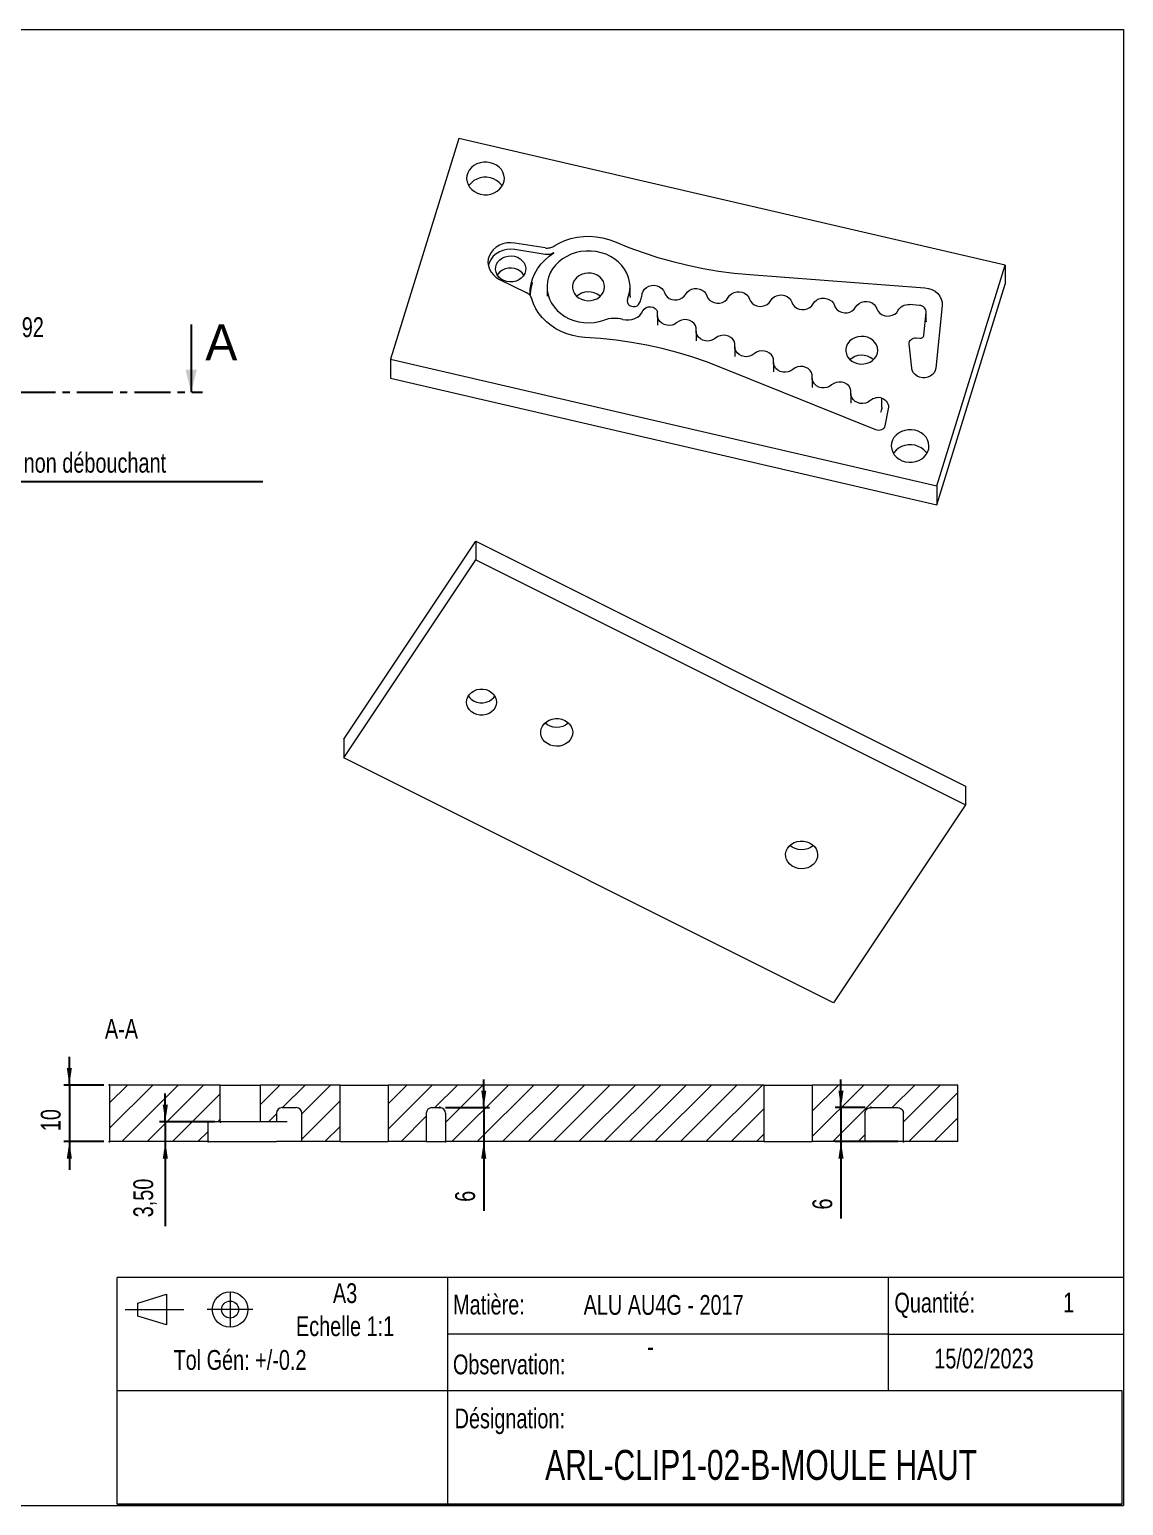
# Model space of a CAD drawing. Extents: x 12 to 408, y 18 to 282.
# Drawn here: x 214.6 to 408, y 18 to 279 of the extents above; entities that cross this region are included whole.
import ezdxf

# ---------------------------------------------------------------- set-up
doc = ezdxf.new("R2010")
doc.units = 0
doc.header["$MEASUREMENT"] = 0
doc.header["$PDSIZE"] = -1
doc.linetypes.add('CENTER', pattern=[10.16, 6.35, -1.27, 1.27, -1.27])
doc.linetypes.add('CENTERX2', pattern=[20.32, 12.7, -2.54, 2.54, -2.54])
doc.styles.add('SLDTEXTSTYLE0', font='txt', dxfattribs={"width": 0.75})
doc.dimstyles.new('SLDDIMSTYLE1', dxfattribs={"dimtxt": 3.5, "dimasz": 3, "dimexe": 1, "dimexo": 0.0625, "dimgap": 0.875, "dimtad": 0, "dimtih": 1, "dimtoh": 1, "dimzin": 12, "dimdsep": 46, "dimtxsty": 'Standard', "dimblk1": 'NONE', "dimblk2": 'NONE', "dimsah": 1, "dimcen": 0.09, "dimclrd": 255, "dimclre": 255, "dimclrt": 255, "dimadec": 0, "dimazin": 0, "dimtfac": 1, "dimtdec": 4, "dimtofl": 0, "dimtmove": 0, "dimatfit": 3, "dimfxl": 1, "dimtolj": 1, "dimtzin": 12, "dimarcsym": 0})
doc.dimstyles.new('SLDDIMSTYLE2', dxfattribs={"dimtxt": 3.5, "dimasz": 3, "dimexe": 1, "dimexo": 0.0625, "dimgap": 0.875, "dimtad": 0, "dimtih": 1, "dimtoh": 1, "dimzin": 12, "dimdsep": 46, "dimtxsty": 'Standard', "dimsah": 1, "dimcen": 0.09, "dimclrd": 255, "dimclre": 255, "dimclrt": 255, "dimadec": 0, "dimazin": 0, "dimtfac": 1, "dimtdec": 4, "dimtmove": 0, "dimatfit": 3, "dimfxl": 1, "dimtolj": 1, "dimtzin": 12, "dimarcsym": 0})
doc.dimstyles.new('SLDDIMSTYLE4', dxfattribs={"dimtxt": 3.5, "dimasz": 3, "dimexe": 1, "dimexo": 0.0625, "dimgap": 0.875, "dimtad": 0, "dimtih": 1, "dimtoh": 1, "dimzin": 12, "dimdsep": 46, "dimtxsty": 'Standard', "dimsah": 1, "dimcen": 0.09, "dimclrd": 255, "dimclre": 255, "dimclrt": 255, "dimadec": 0, "dimazin": 0, "dimtfac": 1, "dimtdec": 4, "dimtofl": 0, "dimtmove": 0, "dimatfit": 3, "dimfxl": 1, "dimtolj": 1, "dimtzin": 12, "dimarcsym": 0})

# ---------------------------------------------------------------- blocks, each defined once
blk = doc.blocks.new('*D10')
for p, q in [((201.73, 225.24), (196.73, 216.77)), ((201.73, 225.24), (206.73, 225.24)), ((196.73, 216.77), (71.78, 216.77))]:
    blk.add_line(p, q)
at = {"color": 7}
for p in [(206.73, 225.24), (70.78, 216.77)]:
    blk.add_point(p, dxfattribs=at)
at = {"color": 7, "insert": (208.32, 223.96), "char_height": 3.5, "attachment_point": 7, "style": 'SLDTEXTSTYLE0'}
blk.add_mtext('36,92', dxfattribs=at)
blk = doc.blocks.new('_NONE')
blk = doc.blocks.new('*D15')
for p, q in [((191.6, 192.98), (199.22, 199.09)), ((199.22, 199.09), (255.81, 199.09)), ((183.8, 186.73), (191.6, 192.98))]:
    blk.add_line(p, q)
at = {"color": 7}
for p in [(191.6, 192.98), (183.8, 186.73)]:
    blk.add_point(p, dxfattribs=at)
at = {"color": 255}
blk.add_solid([(191.6, 192.98), (194.22, 194.5), (193.66, 195.21)], dxfattribs=at)
at = {"color": 7, "char_height": 3.5, "attachment_point": 7, "style": 'SLDTEXTSTYLE0'}
for s, insert in [('%%c', (202.4, 200.59)), ('10', (207.39, 200.59)), (' non débouchant', (212.56, 200.59))]:
    blk.add_mtext(s, dxfattribs=dict(at, insert=insert))
blk = doc.blocks.new('*D23')
for p, q in [((358.05, 88.35), (358.05, 93.35)), ((362.34, 88.35), (357.05, 88.35)), ((358.05, 88.35), (358.05, 82.35)), ((368.08, 82.35), (357.05, 82.35)), ((358.05, 82.35), (358.05, 68.75))]:
    blk.add_line(p, q)
at = {"color": 7}
for p in [(363.34, 88.35), (369.08, 82.35)]:
    blk.add_point(p, dxfattribs=at)
at = {"color": 255}
for points in [[(358.05, 88.35), (358.5, 91.35), (357.6, 91.35)], [(358.05, 82.35), (357.6, 79.35), (358.5, 79.35)]]:
    blk.add_solid(points, dxfattribs=at)
at = {"color": 7, "insert": (356.55, 70.33), "char_height": 3.5, "attachment_point": 7, "rotation": 90, "style": 'SLDTEXTSTYLE0'}
blk.add_mtext('6', dxfattribs=at)
blk = doc.blocks.new('*D24')
for p, q in [((238.58, 85.85), (238.58, 90.85)), ((247.31, 85.85), (237.58, 85.85)), ((238.58, 85.85), (238.58, 82.35)), ((238.58, 82.35), (238.58, 67.37))]:
    blk.add_line(p, q)
at = {"color": 7}
for p in [(248.31, 85.85), (246.13, 82.35)]:
    blk.add_point(p, dxfattribs=at)
at = {"color": 255}
for points in [[(238.58, 85.85), (239.03, 88.85), (238.13, 88.85)], [(238.58, 82.35), (238.13, 79.35), (239.03, 79.35)]]:
    blk.add_solid(points, dxfattribs=at)
at = {"color": 7, "insert": (237.08, 68.96), "char_height": 3.5, "attachment_point": 7, "rotation": 90, "style": 'SLDTEXTSTYLE0'}
blk.add_mtext('3,50', dxfattribs=at)
blk = doc.blocks.new('*D25')
for p, q in [((294.89, 88.35), (294.89, 93.35)), ((288.13, 88.35), (295.89, 88.35)), ((294.89, 88.35), (294.89, 82.35)), ((294.89, 82.35), (294.89, 70.11))]:
    blk.add_line(p, q)
at = {"color": 7}
for p in [(287.13, 88.35), (288.13, 82.35)]:
    blk.add_point(p, dxfattribs=at)
at = {"color": 255}
for points in [[(294.89, 88.35), (295.34, 91.35), (294.44, 91.35)], [(294.89, 82.35), (294.44, 79.35), (295.34, 79.35)]]:
    blk.add_solid(points, dxfattribs=at)
at = {"color": 7, "insert": (293.39, 71.69), "char_height": 3.5, "attachment_point": 7, "rotation": 90, "style": 'SLDTEXTSTYLE0'}
blk.add_mtext('6', dxfattribs=at)
blk = doc.blocks.new('*D26')
for p, q in [((221.61, 92.35), (221.61, 97.35)), ((227.73, 92.35), (220.61, 92.35)), ((221.61, 92.35), (221.61, 82.35)), ((227.73, 82.35), (220.61, 82.35)), ((221.61, 82.35), (221.61, 77.35))]:
    blk.add_line(p, q)
at = {"color": 7}
for p in [(228.73, 92.35), (228.73, 82.35)]:
    blk.add_point(p, dxfattribs=at)
at = {"color": 255}
for points in [[(221.61, 92.35), (222.06, 95.35), (221.16, 95.35)], [(221.61, 82.35), (221.16, 79.35), (222.06, 79.35)]]:
    blk.add_solid(points, dxfattribs=at)
at = {"color": 7, "insert": (220.11, 84.19), "char_height": 3.5, "attachment_point": 7, "rotation": 90, "style": 'SLDTEXTSTYLE0'}
blk.add_mtext('10', dxfattribs=at)

msp = doc.modelspace()

# ---------------------------------------------------------------- linework, layer by layer
at = {"color": 7, "linetype": 'Continuous', "lineweight": 0}
for p, q in [((12, 279), (408, 279)), ((408, 279), (408, 18)), ((231.89, 92.353), (228.732, 89.195)), ((236.381, 92.353), (228.732, 84.705)), ((240.871, 92.353), (230.871, 82.353)), ((245.361, 92.353), (235.361, 82.353)), ((258.831, 92.353), (255.327, 88.848)), ((263.321, 92.353), (259.321, 88.353)), ((267.811, 92.353), (262.732, 87.274)), ((281.282, 92.353), (277.982, 89.053)), ((285.772, 92.353), (277.982, 84.563)), ((290.262, 92.353), (286.262, 88.353)), ((294.752, 92.353), (288.132, 85.733)), ((299.242, 92.353), (289.242, 82.353)), ((303.732, 92.353), (293.732, 82.353)), ((308.223, 92.353), (298.223, 82.353)), ((312.713, 92.353), (302.713, 82.353)), ((317.203, 92.353), (307.203, 82.353)), ((321.693, 92.353), (311.693, 82.353)), ((326.183, 92.353), (316.183, 82.353)), ((330.673, 92.353), (320.673, 82.353)), ((335.163, 92.353), (325.163, 82.353)), ((339.653, 92.353), (329.653, 82.353)), ((344.144, 92.353), (334.144, 82.353)), ((353.124, 92.353), (352.982, 92.211)), ((357.614, 92.353), (352.982, 87.721)), ((362.104, 92.353), (352.982, 83.231)), ((366.594, 92.353), (356.594, 82.353)), ((371.084, 92.353), (367.084, 88.353)), ((375.575, 92.353), (369.081, 85.859)), ((248.306, 90.808), (239.851, 82.353)), ((269.482, 89.534), (262.732, 82.784)), ((378.732, 91.021), (370.065, 82.353)), ((248.306, 86.317), (247.841, 85.853)), ((258.232, 87.264), (256.821, 85.853)), ((284.732, 86.823), (280.262, 82.353)), ((344.482, 88.201), (338.634, 82.353)), ((378.732, 86.53), (374.555, 82.353)), ((246.131, 84.142), (244.341, 82.353)), ((269.482, 85.044), (266.792, 82.353)), ((344.482, 83.711), (343.124, 82.353)), ((362.278, 83.547), (361.084, 82.353)), ((408, 58.307), (230.084, 58.307)), ((288.524, 58.307), (230.084, 58.307)), ((230.084, 18.252), (230.084, 58.307)), ((288.524, 18.252), (288.524, 58.307)), ((366.409, 58.307), (366.409, 38.28)), ((233.716, 53.793), (238.785, 55.359)), ((238.785, 55.359), (238.785, 49.93)), ((233.716, 51.497), (233.716, 53.793)), ((238.785, 49.93), (233.716, 51.497)), ((366.409, 48.293), (288.524, 48.293)), ((366.409, 48.293), (408, 48.293)), ((288.524, 38.28), (230.084, 38.28)), ((407.749, 38.28), (288.524, 38.28)), ((288.524, 18.252), (288.524, 38.28)), ((407.749, 18.252), (407.749, 38.28)), ((12, 18), (408, 18)), ((230.084, 18.252), (407.749, 18.252)), ((288.524, 18.252), (230.084, 18.252)), ((407.749, 18.252), (288.524, 18.252))]:
    msp.add_line(p, q, dxfattribs=at)
at = {"color": 7, "linetype": 'Continuous', "lineweight": 15}
for p, q in [((290.478, 259.735), (278.4, 220.697)), ((387.071, 237.32), (290.478, 259.735)), ((305.731, 240.383), (300.362, 241.242)), ((305.731, 239.216), (300.362, 240.076)), ((341.904, 235.68), (372.894, 233.332)), ((374.993, 198.283), (387.071, 237.32)), ((387.071, 237.32), (387.071, 233.987)), ((297.663, 234.822), (302.414, 232.491)), ((306.084, 233.492), (306.084, 231.825)), ((320.75, 231.825), (320.75, 233.492)), ((374.993, 194.95), (387.071, 233.987)), ((320.75, 231.825), (320.745, 231.583)), ((371.91, 230.219), (370.153, 230.352)), ((375.924, 230.205), (374.803, 219.104)), ((325.614, 228.396), (325.614, 226.729)), ((372.716, 224.942), (373.122, 228.968)), ((373.127, 227.402), (373.122, 227.301)), ((373.127, 227.402), (373.127, 229.069)), ((332.449, 225.635), (332.449, 223.968)), ((371.346, 224.466), (371.993, 224.417)), ((339.285, 222.875), (339.285, 221.208)), ((370.553, 219.104), (370.119, 223.403)), ((278.4, 220.697), (278.4, 217.364)), ((278.4, 220.697), (374.993, 198.283)), ((364.205, 208.204), (336.824, 219.261)), ((346.121, 220.114), (346.121, 218.447)), ((278.4, 217.364), (374.993, 194.95)), ((352.957, 217.354), (352.957, 215.687)), ((359.793, 214.593), (359.793, 212.926)), ((365.291, 212.151), (365.291, 213.817)), ((366.415, 211.947), (365.8, 208.923)), ((374.993, 198.283), (374.993, 194.95)), ((270.142, 153.529), (293.476, 188.529)), ((293.476, 188.529), (293.476, 185.196)), ((293.476, 188.529), (380.078, 145.228)), ((270.142, 150.196), (293.476, 185.196)), ((293.476, 185.196), (380.078, 141.895)), ((270.142, 153.529), (270.142, 150.196)), ((356.745, 106.895), (270.142, 150.196)), ((380.078, 145.228), (380.078, 141.895)), ((380.078, 141.895), (356.745, 106.895)), ((248.306, 92.353), (228.732, 92.353)), ((228.732, 92.353), (228.732, 82.353)), ((248.306, 92.353), (255.327, 92.353)), ((248.306, 85.853), (248.306, 92.353)), ((255.327, 92.353), (255.327, 85.853)), ((269.482, 92.353), (255.327, 92.353)), ((269.482, 82.353), (269.482, 92.353)), ((269.482, 92.353), (277.982, 92.353)), ((277.982, 92.353), (277.982, 82.353)), ((344.482, 92.353), (277.982, 92.353)), ((344.482, 82.353), (344.482, 92.353)), ((344.482, 92.353), (352.982, 92.353)), ((352.982, 92.353), (352.982, 82.353)), ((378.732, 92.353), (352.982, 92.353)), ((378.732, 82.353), (378.732, 92.353)), ((258.232, 87.353), (258.232, 85.853)), ((259.232, 88.353), (261.732, 88.353)), ((262.732, 82.353), (262.732, 87.353)), ((284.732, 87.353), (284.732, 82.353)), ((285.732, 88.353), (287.132, 88.353)), ((288.132, 87.353), (288.132, 82.353)), ((362.278, 87.353), (362.278, 82.353)), ((363.342, 88.353), (368.066, 88.353)), ((369.081, 82.353), (369.081, 87.353)), ((248.306, 85.853), (246.131, 85.853)), ((246.131, 82.353), (246.131, 85.853)), ((255.327, 85.853), (248.306, 85.853)), ((258.232, 85.853), (255.327, 85.853)), ((260.121, 85.853), (258.232, 85.853)), ((246.131, 82.353), (228.732, 82.353)), ((246.131, 82.353), (250.311, 82.353)), ((250.311, 82.353), (258.239, 82.353)), ((260.121, 82.353), (258.239, 82.353)), ((262.732, 82.353), (260.121, 82.353)), ((269.482, 82.353), (262.732, 82.353)), ((269.482, 82.353), (277.982, 82.353)), ((284.732, 82.353), (277.982, 82.353)), ((284.732, 82.353), (288.076, 82.353)), ((344.482, 82.353), (288.132, 82.353)), ((344.482, 82.353), (352.982, 82.353)), ((362.278, 82.353), (352.982, 82.353)), ((362.966, 82.353), (362.278, 82.353)), ((369.081, 82.353), (362.966, 82.353)), ((378.732, 82.353), (369.081, 82.353))]:
    msp.add_line(p, q, dxfattribs=at)
at = {"color": 7, "linetype": 'Continuous'}
msp.add_line((243.152, 226.853), (243.152, 214.853), dxfattribs=at)
at = {"color": 7, "linetype": 'CENTER'}
msp.add_line((40.082, 214.853), (245.152, 214.853), dxfattribs=at)
at = {"color": 7, "linetype": 'CENTERX2', "lineweight": 0}
for p, q in [((250.029, 55.657), (250.029, 49.632)), ((231.503, 52.645), (241.826, 52.645)), ((254.065, 52.645), (245.993, 52.645))]:
    msp.add_line(p, q, dxfattribs=at)
at = {"color": 7, "linetype": 'Continuous', "lineweight": 15, "flags": 128}
for points in [[(294.33, 249.875), (294.936, 249.785), (295.551, 249.794), (296.154, 249.9), (296.724, 250.1), (297.242, 250.387), (297.69, 250.752), (298.053, 251.182), (298.319, 251.662), (298.478, 252.177), (298.525, 252.708), (298.459, 253.238), (298.282, 253.748), (297.999, 254.221), (297.621, 254.641), (297.16, 254.994), (296.632, 255.267), (296.055, 255.452), (295.449, 255.542), (294.834, 255.534), (294.231, 255.428), (293.661, 255.228), (293.143, 254.94), (292.695, 254.575), (292.332, 254.145), (292.066, 253.665), (291.907, 253.15), (291.859, 252.619), (291.926, 252.09), (292.103, 251.579), (292.386, 251.106), (292.764, 250.686), (293.225, 250.333), (293.753, 250.06), (294.33, 249.875)], [(298.149, 251.33), (297.999, 251.554), (297.621, 251.974), (297.16, 252.327), (296.632, 252.601), (296.055, 252.785), (295.449, 252.875), (294.834, 252.867), (294.231, 252.761), (293.661, 252.561), (293.143, 252.274), (292.695, 251.909), (292.332, 251.479), (292.236, 251.33)], [(300.362, 241.242), (299.664, 241.3), (298.965, 241.251), (298.286, 241.097), (297.649, 240.843), (297.073, 240.496), (296.576, 240.068), (296.173, 239.571), (295.876, 239.021), (295.695, 238.434), (295.635, 237.829), (295.698, 237.224), (295.882, 236.638), (296.181, 236.088), (296.587, 235.593), (297.086, 235.166), (297.663, 234.822)], [(300.362, 240.076), (299.664, 240.133), (298.965, 240.084), (298.286, 239.93), (297.649, 239.676), (297.073, 239.33), (296.576, 238.901), (296.173, 238.404), (295.876, 237.854), (295.695, 237.267), (295.692, 237.253)], [(305.731, 240.383), (305.934, 240.36), (306.138, 240.355), (306.342, 240.368), (306.543, 240.398), (306.74, 240.447), (306.93, 240.513), (307.111, 240.595), (307.282, 240.693)], [(307.282, 240.693), (308.229, 241.231), (309.239, 241.677), (310.299, 242.024), (311.397, 242.268), (312.519, 242.407), (313.652, 242.438), (314.782, 242.362), (315.895, 242.179), (316.979, 241.892), (318.02, 241.504)], [(318.02, 241.504), (320.528, 240.479), (323.082, 239.546), (325.68, 238.705), (328.315, 237.959), (330.985, 237.308), (333.683, 236.754), (336.405, 236.297), (339.147, 235.939), (341.904, 235.68)], [(298.945, 234.439), (298.424, 234.612), (297.957, 234.874), (297.562, 235.216), (297.259, 235.621), (297.059, 236.072), (296.972, 236.548), (297.001, 237.031), (297.145, 237.497), (297.398, 237.927), (297.749, 238.302), (298.182, 238.606), (298.679, 238.825), (299.218, 238.95), (299.774, 238.975), (300.325, 238.9), (300.845, 238.727), (301.313, 238.464), (301.707, 238.123), (302.011, 237.718), (302.211, 237.267), (302.298, 236.79), (302.269, 236.308), (302.124, 235.842), (301.871, 235.411), (301.52, 235.036), (301.087, 234.732), (300.59, 234.513), (300.052, 234.388), (299.495, 234.363), (298.945, 234.439)], [(303.093, 231.944), (303.087, 232.111), (303.119, 233.064), (303.268, 234.008), (303.532, 234.934), (303.909, 235.829), (304.393, 236.685), (304.98, 237.491), (305.662, 238.239), (306.432, 238.92), (307.282, 239.526)], [(307.282, 239.526), (307.111, 239.428), (306.93, 239.346), (306.74, 239.28), (306.543, 239.232), (306.342, 239.201), (306.138, 239.188), (305.934, 239.193), (305.731, 239.216)], [(320.305, 231.313), (320.563, 232.066), (320.712, 232.841), (320.749, 233.626), (320.673, 234.409), (320.487, 235.178), (320.193, 235.921), (319.794, 236.627), (319.298, 237.285), (318.713, 237.885), (318.046, 238.417), (317.308, 238.875), (316.511, 239.25), (315.666, 239.536), (314.787, 239.731), (313.888, 239.829), (312.98, 239.831), (312.08, 239.736), (311.2, 239.545), (310.354, 239.262), (309.555, 238.89), (308.815, 238.436), (308.145, 237.906), (307.556, 237.309), (307.057, 236.653), (306.655, 235.948), (306.356, 235.206), (306.166, 234.438), (306.086, 233.656), (306.119, 232.871), (306.263, 232.095), (306.517, 231.341), (306.876, 230.62), (307.336, 229.942), (307.889, 229.319), (308.526, 228.76), (309.238, 228.273), (310.014, 227.866), (310.842, 227.545), (311.709, 227.315), (312.603, 227.18), (313.509, 227.141), (314.413, 227.2), (315.303, 227.354), (316.163, 227.603)], [(301.99, 235.586), (301.707, 235.956), (301.313, 236.297), (300.845, 236.56), (300.325, 236.733), (299.774, 236.809), (299.218, 236.784), (298.679, 236.659), (298.182, 236.439), (297.749, 236.136), (297.398, 235.76), (297.28, 235.586)], [(312.684, 231.122), (313.25, 231.042), (313.822, 231.063), (314.379, 231.184), (314.895, 231.398), (315.352, 231.699), (315.729, 232.073), (316.011, 232.505), (316.187, 232.977), (316.25, 233.471), (316.197, 233.965), (316.03, 234.44), (315.756, 234.876), (315.386, 235.256), (314.936, 235.563), (314.423, 235.785), (313.87, 235.914), (313.297, 235.943), (312.73, 235.872), (312.191, 235.704), (311.702, 235.445), (311.283, 235.106), (310.951, 234.701), (310.721, 234.246), (310.601, 233.761), (310.596, 233.264), (310.707, 232.777), (310.928, 232.319), (311.252, 231.909), (311.664, 231.564), (312.148, 231.298), (312.684, 231.122)], [(303.372, 231.391), (303.314, 231.561), (303.237, 231.724), (303.14, 231.88), (303.025, 232.027), (302.894, 232.163), (302.747, 232.286), (302.587, 232.396), (302.414, 232.491)], [(303.475, 234.264), (303.436, 234.141), (303.212, 233.23), (303.098, 232.303), (303.088, 232.075)], [(315.496, 231.825), (315.386, 231.922), (314.936, 232.23), (314.423, 232.452), (313.87, 232.581), (313.297, 232.61), (312.73, 232.539), (312.191, 232.37), (311.702, 232.111), (311.338, 231.825)], [(322.435, 230.64), (322.516, 230.841), (322.592, 231.044), (322.661, 231.249), (322.725, 231.455), (322.782, 231.663), (322.833, 231.872), (322.878, 232.082), (322.917, 232.292)], [(322.917, 232.292), (323.049, 232.708), (323.296, 233.082), (323.642, 233.392), (324.065, 233.618), (324.54, 233.747), (325.037, 233.77), (325.525, 233.686), (325.975, 233.501), (326.357, 233.225), (326.649, 232.876), (326.832, 232.475)], [(326.832, 232.475), (327.012, 232.08), (327.299, 231.734), (327.673, 231.459), (328.114, 231.271), (328.594, 231.183), (329.085, 231.198), (329.557, 231.316), (329.981, 231.531), (330.332, 231.828), (330.589, 232.191)], [(330.589, 232.191), (330.846, 232.553), (331.197, 232.851), (331.621, 233.065), (332.093, 233.183), (332.584, 233.199), (333.064, 233.11), (333.505, 232.922), (333.88, 232.647), (334.166, 232.302), (334.346, 231.906)], [(338.103, 231.621), (338.36, 231.984), (338.711, 232.281), (339.135, 232.496), (339.607, 232.614), (340.098, 232.629), (340.578, 232.54), (341.019, 232.353), (341.393, 232.078), (341.68, 231.732), (341.86, 231.337)], [(372.894, 233.332), (373.536, 233.228), (374.143, 233.017), (374.69, 232.707), (375.157, 232.312), (375.526, 231.845), (375.782, 231.324), (375.917, 230.77), (375.924, 230.205)], [(312.777, 224.56), (311.69, 224.669), (310.622, 224.876), (309.585, 225.181), (308.591, 225.579), (307.652, 226.065), (306.777, 226.635), (305.976, 227.282), (305.26, 227.998), (304.634, 228.777), (304.108, 229.608), (303.685, 230.482), (303.372, 231.391)], [(320.305, 231.313), (320.237, 231.012), (320.28, 230.707), (320.43, 230.429), (320.671, 230.204), (320.981, 230.055), (321.329, 229.996), (321.681, 230.033), (322.003, 230.162), (322.262, 230.371), (322.435, 230.64)], [(323.042, 229.251), (323.258, 229.572), (323.581, 229.817), (323.977, 229.961), (324.405, 229.988), (324.821, 229.896), (325.181, 229.694), (325.449, 229.404), (325.597, 229.054)], [(334.346, 231.906), (334.526, 231.51), (334.812, 231.165), (335.187, 230.89), (335.628, 230.702), (336.108, 230.613), (336.599, 230.629), (337.071, 230.747), (337.495, 230.961), (337.846, 231.259), (338.103, 231.621)], [(341.86, 231.337), (342.04, 230.941), (342.326, 230.595), (342.701, 230.32), (343.142, 230.133), (343.622, 230.044), (344.113, 230.059), (344.585, 230.178), (345.009, 230.392), (345.36, 230.689), (345.617, 231.052)], [(345.617, 231.052), (345.873, 231.415), (346.225, 231.712), (346.649, 231.926), (347.12, 232.045), (347.611, 232.06), (348.092, 231.971), (348.532, 231.784), (348.907, 231.509), (349.193, 231.163), (349.374, 230.767)], [(349.374, 230.767), (349.554, 230.372), (349.84, 230.026), (350.215, 229.751), (350.655, 229.564), (351.136, 229.475), (351.627, 229.49), (352.098, 229.608), (352.523, 229.823), (352.874, 230.12), (353.13, 230.483)], [(353.13, 230.483), (353.387, 230.845), (353.738, 231.143), (354.162, 231.357), (354.634, 231.475), (355.125, 231.491), (355.605, 231.402), (356.046, 231.214), (356.421, 230.939), (356.707, 230.594), (356.887, 230.198)], [(356.887, 230.198), (357.067, 229.802), (357.354, 229.457), (357.728, 229.182), (358.169, 228.994), (358.65, 228.905), (359.14, 228.921), (359.612, 229.039), (360.036, 229.253), (360.387, 229.551), (360.644, 229.913)], [(360.644, 229.913), (360.901, 230.276), (361.252, 230.573), (361.676, 230.788), (362.148, 230.906), (362.639, 230.921), (363.119, 230.833), (363.56, 230.645), (363.935, 230.37), (364.221, 230.024), (364.401, 229.629)], [(368.158, 229.344), (368.306, 229.577), (368.494, 229.788), (368.717, 229.971), (368.97, 230.123), (369.247, 230.239), (369.541, 230.317), (369.845, 230.355), (370.153, 230.352)], [(373.122, 228.968), (373.119, 229.194), (373.066, 229.416), (372.963, 229.624), (372.815, 229.811), (372.629, 229.969), (372.41, 230.093), (372.167, 230.177), (371.91, 230.219)], [(319.476, 227.735), (319.066, 227.825), (318.65, 227.885), (318.229, 227.915), (317.806, 227.914), (317.386, 227.881), (316.97, 227.819), (316.561, 227.726), (316.163, 227.603)], [(319.476, 227.735), (320.01, 227.642), (320.556, 227.636), (321.093, 227.719), (321.603, 227.886), (322.068, 228.133), (322.471, 228.451), (322.8, 228.828), (323.042, 229.251)], [(325.623, 228.563), (325.629, 228.624), (325.632, 228.686), (325.632, 228.748), (325.63, 228.809), (325.626, 228.871), (325.618, 228.932), (325.609, 228.994), (325.597, 229.054)], [(329.041, 227.182), (328.656, 226.918), (328.209, 226.742), (327.726, 226.666), (327.236, 226.695), (326.768, 226.826), (326.352, 227.052), (326.012, 227.358), (325.768, 227.728), (325.636, 228.137), (325.623, 228.563)], [(332.459, 225.802), (332.446, 226.227), (332.313, 226.637), (332.07, 227.006), (331.73, 227.313), (331.313, 227.539), (330.846, 227.67), (330.356, 227.698), (329.873, 227.622), (329.425, 227.447), (329.041, 227.182)], [(364.401, 229.629), (364.581, 229.233), (364.867, 228.887), (365.242, 228.612), (365.683, 228.425), (366.163, 228.336), (366.654, 228.351), (367.126, 228.47), (367.55, 228.684), (367.901, 228.982), (368.158, 229.344)], [(336.824, 219.261), (334.287, 220.231), (331.706, 221.108), (329.084, 221.891), (326.428, 222.58), (323.741, 223.172), (321.027, 223.667), (318.292, 224.064), (315.541, 224.361), (312.777, 224.56)], [(335.877, 224.422), (335.492, 224.157), (335.045, 223.982), (334.561, 223.906), (334.071, 223.934), (333.604, 224.065), (333.188, 224.291), (332.848, 224.598), (332.604, 224.967), (332.472, 225.377), (332.459, 225.802)], [(339.295, 223.041), (339.281, 223.467), (339.149, 223.876), (338.906, 224.246), (338.565, 224.552), (338.149, 224.778), (337.682, 224.909), (337.192, 224.938), (336.708, 224.862), (336.261, 224.686), (335.877, 224.422)], [(360.98, 219.914), (361.546, 219.835), (362.119, 219.856), (362.675, 219.976), (363.192, 220.191), (363.648, 220.492), (364.025, 220.866), (364.307, 221.298), (364.484, 221.77), (364.547, 222.264), (364.493, 222.758), (364.326, 223.233), (364.052, 223.669), (363.683, 224.049), (363.232, 224.356), (362.72, 224.578), (362.166, 224.707), (361.594, 224.736), (361.026, 224.665), (360.487, 224.496), (359.998, 224.237), (359.579, 223.898), (359.248, 223.493), (359.017, 223.039), (358.897, 222.553), (358.892, 222.057), (359.003, 221.57), (359.224, 221.112), (359.548, 220.702), (359.96, 220.357), (360.444, 220.091), (360.98, 219.914)], [(370.119, 223.403), (370.124, 223.616), (370.183, 223.824), (370.292, 224.016), (370.446, 224.182), (370.639, 224.316), (370.86, 224.411), (371.1, 224.461), (371.346, 224.466)], [(371.993, 224.417), (372.124, 224.418), (372.252, 224.442), (372.372, 224.486), (372.48, 224.55), (372.571, 224.631), (372.643, 224.726), (372.691, 224.831), (372.716, 224.942)], [(342.712, 221.661), (342.328, 221.397), (341.881, 221.221), (341.397, 221.145), (340.907, 221.174), (340.44, 221.305), (340.024, 221.531), (339.683, 221.837), (339.44, 222.207), (339.308, 222.616), (339.295, 223.041)], [(346.13, 220.281), (346.117, 220.706), (345.985, 221.116), (345.741, 221.485), (345.401, 221.792), (344.985, 222.018), (344.518, 222.149), (344.028, 222.177), (343.544, 222.101), (343.097, 221.926), (342.712, 221.661)], [(349.548, 218.901), (349.164, 218.636), (348.716, 218.46), (348.233, 218.385), (347.743, 218.413), (347.276, 218.544), (346.859, 218.77), (346.519, 219.077), (346.276, 219.446), (346.143, 219.856), (346.13, 220.281)], [(352.966, 217.52), (352.953, 217.946), (352.821, 218.355), (352.577, 218.725), (352.237, 219.031), (351.821, 219.257), (351.353, 219.388), (350.863, 219.417), (350.38, 219.341), (349.933, 219.165), (349.548, 218.901)], [(363.793, 220.618), (363.683, 220.715), (363.232, 221.022), (362.72, 221.245), (362.166, 221.373), (361.594, 221.403), (361.026, 221.332), (360.487, 221.163), (359.998, 220.904), (359.634, 220.618)], [(356.384, 216.14), (356, 215.875), (355.552, 215.7), (355.069, 215.624), (354.579, 215.653), (354.112, 215.784), (353.695, 216.009), (353.355, 216.316), (353.111, 216.686), (352.979, 217.095), (352.966, 217.52)], [(359.802, 214.76), (359.789, 215.185), (359.657, 215.595), (359.413, 215.964), (359.073, 216.271), (358.656, 216.496), (358.189, 216.628), (357.699, 216.656), (357.216, 216.58), (356.769, 216.405), (356.384, 216.14)], [(374.803, 219.104), (374.705, 218.692), (374.503, 218.309), (374.206, 217.976), (373.83, 217.71), (373.394, 217.525), (372.921, 217.43), (372.435, 217.43), (371.962, 217.525), (371.526, 217.71), (371.149, 217.976), (370.852, 218.309), (370.65, 218.692), (370.553, 219.104)], [(363.22, 213.38), (362.835, 213.115), (362.388, 212.939), (361.905, 212.864), (361.415, 212.892), (360.947, 213.023), (360.531, 213.249), (360.191, 213.556), (359.947, 213.925), (359.815, 214.335), (359.802, 214.76)], [(365.291, 213.817), (365.019, 213.876), (364.74, 213.903), (364.46, 213.895), (364.183, 213.854), (363.916, 213.78), (363.663, 213.675), (363.43, 213.541), (363.22, 213.38)], [(365.291, 212.151), (365.277, 212.01), (365.238, 211.825), (365.176, 211.616), (365.1, 211.407), (365.049, 211.287), (365.045, 211.279)], [(365.291, 213.817), (365.575, 213.677), (365.829, 213.499), (366.046, 213.287), (366.22, 213.047), (366.347, 212.786), (366.423, 212.511), (366.446, 212.229), (366.415, 211.947)], [(365.8, 208.923), (365.726, 208.708), (365.598, 208.513), (365.422, 208.349), (365.207, 208.223), (364.965, 208.143), (364.708, 208.112), (364.451, 208.133), (364.205, 208.204)], [(369.416, 202.566), (370.022, 202.476), (370.637, 202.484), (371.24, 202.59), (371.81, 202.79), (372.328, 203.077), (372.776, 203.442), (373.139, 203.872), (373.405, 204.353), (373.564, 204.867), (373.612, 205.398), (373.545, 205.928), (373.368, 206.438), (373.085, 206.911), (372.707, 207.331), (372.246, 207.684), (371.718, 207.958), (371.141, 208.142), (370.535, 208.232), (369.92, 208.224), (369.317, 208.118), (368.747, 207.918), (368.229, 207.631), (367.781, 207.266), (367.418, 206.836), (367.152, 206.355), (366.993, 205.841), (366.946, 205.309), (367.012, 204.78), (367.189, 204.27), (367.472, 203.797), (367.85, 203.377), (368.311, 203.024), (368.839, 202.75), (369.416, 202.566)], [(373.235, 204.021), (373.085, 204.245), (372.707, 204.665), (372.246, 205.017), (371.718, 205.291), (371.141, 205.476), (370.535, 205.565), (369.92, 205.557), (369.317, 205.451), (368.747, 205.251), (368.229, 204.964), (367.781, 204.599), (367.418, 204.169), (367.322, 204.021)], [(295.83, 162.073), (296.281, 161.79), (296.654, 161.431), (296.933, 161.013), (297.105, 160.554), (297.164, 160.073), (297.105, 159.593), (296.933, 159.134), (296.654, 158.716), (296.281, 158.357), (295.83, 158.073), (295.321, 157.877), (294.776, 157.777), (294.218, 157.777), (293.673, 157.877), (293.164, 158.073), (292.713, 158.357), (292.34, 158.716), (292.061, 159.134), (291.889, 159.593), (291.83, 160.073), (291.889, 160.554), (292.061, 161.013), (292.34, 161.431), (292.713, 161.79), (293.164, 162.073), (293.673, 162.27), (294.218, 162.37), (294.776, 162.37), (295.321, 162.27), (295.83, 162.073)], [(292.142, 161.157), (292.34, 160.883), (292.713, 160.524), (293.164, 160.24), (293.673, 160.044), (294.218, 159.943), (294.776, 159.943), (295.321, 160.044), (295.83, 160.24), (296.281, 160.524), (296.654, 160.883), (296.852, 161.157)], [(309.206, 156.831), (309.671, 156.54), (310.059, 156.174), (310.354, 155.749), (310.544, 155.28), (310.621, 154.788), (310.583, 154.293), (310.43, 153.815), (310.168, 153.373), (309.81, 152.985), (309.369, 152.668), (308.863, 152.435), (308.313, 152.294), (307.742, 152.252), (307.172, 152.311), (306.628, 152.467), (306.132, 152.716), (305.703, 153.045), (305.36, 153.443), (305.116, 153.892), (304.982, 154.375), (304.963, 154.871), (305.059, 155.361), (305.267, 155.823), (305.579, 156.24), (305.981, 156.594), (306.457, 156.871), (306.987, 157.059), (307.551, 157.15), (308.124, 157.142), (308.683, 157.034), (309.206, 156.831)], [(309.869, 156.372), (309.81, 156.318), (309.369, 156.002), (308.863, 155.768), (308.313, 155.627), (307.742, 155.585), (307.172, 155.644), (306.628, 155.801), (306.132, 156.049), (305.71, 156.372)], [(352.508, 135.18), (352.972, 134.889), (353.36, 134.524), (353.655, 134.098), (353.845, 133.63), (353.923, 133.138), (353.884, 132.642), (353.731, 132.164), (353.47, 131.722), (353.111, 131.335), (352.67, 131.018), (352.164, 130.784), (351.614, 130.643), (351.043, 130.601), (350.474, 130.66), (349.93, 130.817), (349.433, 131.065), (349.005, 131.395), (348.661, 131.792), (348.418, 132.242), (348.283, 132.724), (348.264, 133.221), (348.36, 133.71), (348.569, 134.173), (348.88, 134.589), (349.282, 134.943), (349.758, 135.22), (350.288, 135.408), (350.852, 135.5), (351.425, 135.491), (351.985, 135.383), (352.508, 135.18)], [(353.17, 134.722), (353.111, 134.668), (352.67, 134.351), (352.164, 134.117), (351.614, 133.977), (351.043, 133.935), (350.474, 133.993), (349.93, 134.15), (349.433, 134.398), (349.011, 134.722)], [(362.278, 87.353), (362.299, 87.548), (362.359, 87.735), (362.458, 87.908), (362.59, 88.06), (362.751, 88.184), (362.935, 88.277), (363.135, 88.334), (363.342, 88.353)], [(368.066, 88.353), (368.242, 88.338), (368.413, 88.292), (368.573, 88.219), (368.718, 88.119), (368.843, 87.996), (368.945, 87.853), (369.02, 87.695), (369.066, 87.526), (369.081, 87.353)]]:
    msp.add_lwpolyline(points, dxfattribs=at)
at = {"color": 5, "linetype": 'Continuous', "lineweight": 0}
for radius in [3.139, 1.5]:
    msp.add_circle((250.029, 52.645), radius, dxfattribs=at)
at = {"color": 7, "linetype": 'Continuous', "lineweight": 15}
for centre, start, end in [((259.232, 87.353), 90, 180), ((261.732, 87.353), 0, 90), ((285.732, 87.353), 90, 180), ((287.132, 87.353), 0, 90)]:
    msp.add_arc(centre, 1, start, end, dxfattribs=at)
at = {"color": 7, "linetype": 'Continuous'}
msp.add_solid([(243.152, 214.853), (244.152, 218.853), (242.152, 218.853)], dxfattribs=at)

# ---------------------------------------------------------------- texts
at = {"insert": (245.657, 226.853), "char_height": 6.35, "attachment_point": 1}
msp.add_mtext('A', dxfattribs=at)
at = {"color": 7, "style": 'SLDTEXTSTYLE0'}
for s, insert, char_height, attachment_point in [('A-A', (230.827, 104.041), 3.5, 2), ('A3 \\PEchelle 1:1', (270.366, 57.293), 3.5, 2), ('Matière:', (289.462, 55.278), 3.5, 1), ('ALU AU4G - 2017', (312.544, 55.219), 3.5, 1), ('Quantité:', (367.5, 55.618), 3.5, 1), ('1', (397.33, 55.629), 3.5, 1), ('Tol Gén: +/-0.2', (240.034, 45.487), 3.5, 1), ('Observation:', (289.439, 44.699), 3.5, 1), ('-', (323.787, 47.856), 3.5, 1), ('15/02/2023', (374.545, 45.732), 3.5, 1), ('Désignation:', (289.735, 35.146), 3.5, 1), ('ARL-CLIP1-02-B-MOULE HAUT', (305.739, 27.823), 5.29167, 1)]:
    msp.add_mtext(s, dxfattribs=dict(at, insert=insert, char_height=char_height, attachment_point=attachment_point))

# ---------------------------------------------------------------- dimensions: what is measured, and where the dimension line sits
dim = msp.add_ordinate_dim(feature_location=(70.781, 216.77), offset=(135.95, 8.465), dtype=0, origin=(197.698, 179.853), dimstyle='SLDDIMSTYLE1')
dim.commit()
dim.dimension.update_dxf_attribs({"geometry": '*D10', "text_midpoint": (206.732, 225.235)})
dim = msp.add_diameter_dim_2p(p1=(183.796, 186.726), p2=(191.6, 192.98), text='<> non débouchant', dimstyle='SLDDIMSTYLE2')
dim.commit()
dim.dimension.update_dxf_attribs({"geometry": '*D15', "text_midpoint": (228.31, 201.865), "dimtype": 163})
at = {"color": 255}
for base, p1, p2, picture, middle in [((221.613, 82.353), (228.732, 92.353), (228.732, 82.353), '*D26', (221.613, 86.778)), ((294.891, 82.353), (287.132, 88.353), (288.132, 82.353), '*D25', (294.891, 72.987)), ((358.052, 82.353), (363.342, 88.353), (369.081, 82.353), '*D23', (358.052, 71.625)), ((238.584, 82.353), (248.306, 85.853), (246.131, 82.353), '*D24', (238.584, 73.481))]:
    dim = msp.add_linear_dim(base=base, p1=p1, p2=p2, angle=90, dimstyle='SLDDIMSTYLE4', dxfattribs=at)
    dim.commit()
    dim.dimension.update_dxf_attribs({"geometry": picture, "text_midpoint": middle, "dimtype": 160})

doc.saveas('drawing.dxf')
